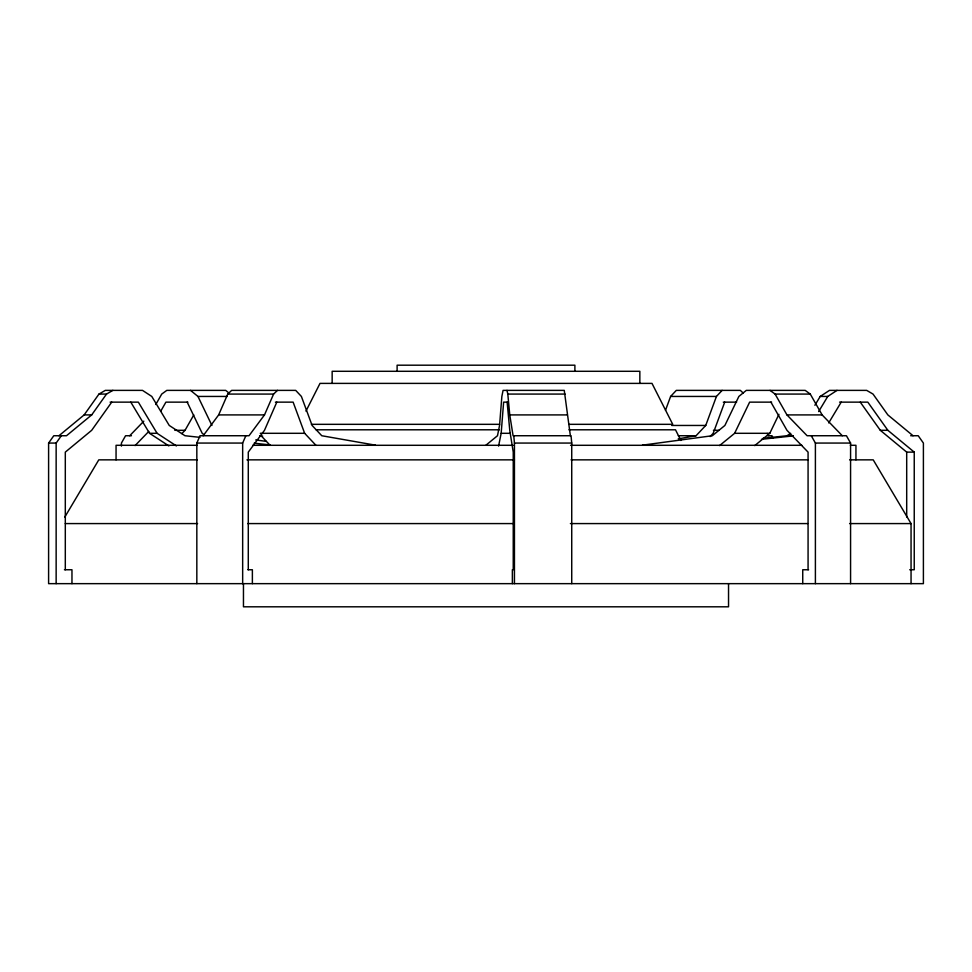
<?xml version="1.0" encoding="UTF-8"?>
<svg xmlns="http://www.w3.org/2000/svg" width="972" height="972" viewBox="0 0 972 972"><rect width="100%" height="100%" fill="white"/><g stroke="black" fill="none" stroke-linecap="round" stroke-linejoin="round"><path stroke-width="1.46" d="M498.587 446.075L501.163 433.305L503.63 402.141L508.149 402.141M665.504 410.257L670.607 396.442L676.305 390.38L740.348 390.38L743.276 393.15M678.213 438.87L696.061 435.735L705.733 425.457L716.437 396.442L722.135 390.38M724.699 402.141L713.193 433.305L710.119 436.574M196.83 583.65L196.83 443.062L200.013 435.735L249.026 435.735L264.493 414.91L273.594 394.073L277.494 390.38M242.66 583.65L242.66 443.062L245.843 435.735M203.184 435.735L218.651 414.91L227.752 394.073L231.652 390.38L295.695 390.38L301.393 396.442L312.109 425.457L321.768 435.735L375.338 445.152L371.122 445.152M276.801 402.141L264.493 430.304L248.285 452.126L248.285 569.75M719.559 445.601L734.625 433.305L749.631 402.141L771.61 402.141M754.734 445.601L769.8 433.305L778.937 414.327M305.961 411.132L320.007 383.393L651.993 383.393L672.733 424.327L568.851 424.327M155.799 404.498L161.729 394.073L166.807 390.38L225.711 390.38L228.894 392.98M160.805 411.095L165.908 402.141L187.888 402.141M181.873 433.573L185.045 430.304L193.793 414.935M64.808 517.068L98.779 459.853L197.28 459.853M814.888 405.275L820.21 396.442L829.493 390.38L866.684 390.38L873.026 394.073L887.849 414.91L913.036 435.735M818.643 411.581L827.743 396.442L837.026 390.38M828.703 422.917L841.205 402.141M910.679 435.735L918.212 435.735L923.4 443.062L923.4 583.65L48.6 583.65L48.6 443.062L53.788 435.735L66.509 435.735L91.696 414.91L106.507 394.073L112.861 390.38M56.145 583.65L56.145 443.062L61.321 435.735M58.964 435.735L84.151 414.91L98.974 394.073L105.316 390.38L142.507 390.38L151.79 396.442L169.25 425.457L184.984 435.735L200.013 437.364M111.731 402.141L91.696 430.304L65.306 452.126L65.306 569.75M129.713 435.735L143.82 421.155M135.084 445.577L148.813 431.398M486 445.152L497.482 435.735L499.559 425.457L501.856 396.442L503.071 390.38L564.258 390.38L570.37 435.735M762.959 438.336L787.016 435.735L790.649 433.366M761.477 439.308L793.055 435.906M98.974 394.073L106.507 394.073M227.752 394.073L273.594 394.073M506.983 390.38L507.809 394.073L565.097 394.073M770.018 390.38L775.097 394.073L810.271 394.073L822.13 414.91L842.287 435.735M190.536 390.38L197.96 396.442L227.278 396.442M670.607 396.442L716.437 396.442M820.21 396.442L827.743 396.442M110.103 402.141L138.34 402.141L157.087 433.305L176.394 445.917M275.392 402.141L293.131 402.141L304.649 433.305L315.936 445.31M723.302 402.141L736.606 402.141M839.577 402.141L867.814 402.141L887.849 430.304L914.239 452.126L914.239 569.75L909.719 569.75M84.151 414.91L91.696 414.91M218.651 414.91L264.493 414.91M507.809 394.073L509.765 414.91L567.053 414.91M775.097 394.073L786.956 414.91L822.13 414.91M311.368 424.327L499.596 424.327M671.713 425.457L705.733 425.457M316.07 429.794L499.377 429.794M568.948 429.794L675.491 429.794L680.91 440.486M174.79 430.304L185.045 430.304M713.424 430.304L719.341 430.304M860.269 402.141L880.304 430.304L887.849 430.304M130.795 402.141L149.542 433.305L157.087 433.305M260.289 433.305L304.649 433.305M501.163 433.305L510.203 433.305M734.625 433.305L769.8 433.305M131.439 435.735L125.57 435.735L121.427 443.062L121.427 446.087M678.322 435.735L696.061 435.735M767.552 435.735L771.987 435.735L773.056 438.178M787.016 435.735L793.055 435.735M48.6 443.062L56.145 443.062M196.83 443.062L242.66 443.062M513.763 435.735L514.443 443.062L571.73 443.062L571.73 583.65M811.256 435.735L815.399 443.062L850.573 443.062L850.573 583.65M268.442 445.152L270.131 445.152M645.432 445.152L642.504 445.152L712.306 435.735L724.893 425.457L738.866 396.442L746.289 390.38L805.193 390.38L810.271 394.073M197.28 445.298L116.057 445.298L116.057 459.853M252.696 445.298L513.18 445.298M570.564 445.298L801.851 445.298M850.342 445.298L855.943 445.298L855.943 459.853M880.304 430.304L906.694 452.126L914.239 452.126M246.949 459.853L514.431 459.853M571.038 459.853L807.841 459.853M849.613 459.853L873.221 459.853L911.056 523.58L911.056 583.65M65.294 523.58L197.583 523.58M247.678 523.58L513.131 523.58M570.394 523.58L807.574 523.58M849.601 523.58L911.056 523.58M64.419 569.75L71.964 569.75L71.964 583.65M247.945 569.75L252.38 569.75L252.38 583.65M808.607 569.75L802.738 569.75L802.738 583.65M254.166 443.196L269.208 444.824M259.694 435.735L262.659 436.136M255.709 439.939L266.109 441.349M149.542 433.305L168.861 445.917M204.521 435.189L202.2 433.305L187.195 402.141M786.956 414.91L807.112 435.735L846.43 435.735L850.573 443.062M260.861 435.48L270.095 445.31M767.09 433.427L768.816 435.735M770.918 402.141L786.956 430.304L808.072 452.126L808.072 569.75M197.96 396.442L211.932 425.457M509.765 414.91L513.082 435.735L571.05 435.735L571.73 443.062M507.129 402.141L509.765 430.304L513.24 452.126L513.24 569.75L512.365 569.75L512.365 583.65M906.694 452.126L906.694 516.97M815.399 443.062L815.399 583.65M728.538 583.65L728.538 606.807L243.462 606.807L243.462 583.65M639.843 383.393L639.843 371.292L332.157 371.292L332.157 383.393M574.889 371.268L574.889 365.193L397.111 365.193L397.111 371.268M514.443 443.062L514.443 583.65"/></g></svg>
